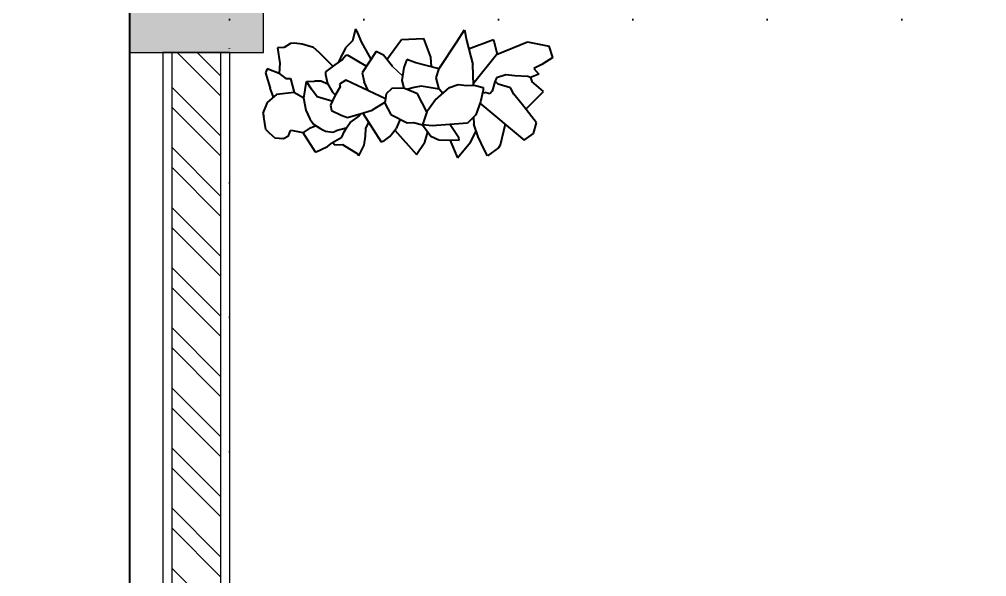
# Model space of a CAD drawing. Header units: millimetres. Extents: x -12161372 to 46643, y -9506984 to 15358.
# Drawn here: x 12284.5 to 12501.1, y 5457.8 to 5582.7 of the extents above; entities that cross this region are included whole.
import ezdxf

# ---------------------------------------------------------------- set-up
doc = ezdxf.new("R2010")
doc.units = ezdxf.units.MM
doc.linetypes.add('ACAD_ISO07W100', pattern=[3, 0, -3])
for name, color, linetype, lineweight in [('arsiran', 202, 'Continuous', 0), ('dimensi', 50, 'Continuous', 5), ('dinding', 110, 'Continuous', 9), ('kolom', 150, 'Continuous', 13), ('tumbuhan', 3, 'Continuous', 5)]:
    doc.layers.add(name, color=color, linetype=linetype, lineweight=lineweight)
doc.layers.add('lahan', color=253, linetype='Continuous', plot=False)
doc.layers.add('lantai', color=9, linetype='Continuous')
doc.layers.add('RING BALOK', color=7, linetype='Continuous')
doc.styles.get("Standard").update_dxf_attribs({"font": 'arial.ttf'})
doc.dimstyles.new('ISO-25', dxfattribs={"dimtxt": 4.5, "dimasz": 10, "dimexe": 10, "dimexo": 10, "dimtad": 1, "dimtxsty": 'Standard', "dimblk": 'ARCHTICK', "dimcen": 2.5, "dimclrt": 256, "dimadec": 0, "dimazin": 0, "dimtfac": 1, "dimtmove": 0, "dimatfit": 3, "dimfxl": 75, "dimfxlon": 1, "dimtfillclr": 256, "dimlwd": -1, "dimlwe": -1, "dimarcsym": 0})

# ---------------------------------------------------------------- blocks, each defined once
blk = doc.blocks.new('*U10')
at = {"layer": 'arsiran'}
h = blk.add_hatch(dxfattribs=at)
h.set_pattern_fill('ANSI32', color=256)
h.set_pattern_definition([(45, (-2274.681, -4513.269), (-6.735192, 6.735192), []), (45, (-2270.191, -4513.269), (-6.735192, 6.735192), [])])
h.paths.add_polyline_path([(0, 5.5), (0, -5.5), (270, -5.5), (270, 5.5)])
blk.add_lwpolyline([(0, -5.5), (270, -5.5), (270, 5.5), (0, 5.5)], close=True, dxfattribs=at)
at = {"layer": 'dinding'}
blk.add_lwpolyline([(0, -7.5), (270, -7.5), (270, 7.5), (0, 7.5)], close=True, dxfattribs=at)
blk = doc.blocks.new('_ArchTick')
at = {"color": 0, "linetype": 'ByBlock', "const_width": 0.15}
blk.add_lwpolyline([(-0.5, -0.5), (0.5, 0.5)], dxfattribs=at)
blk = doc.blocks.new('*D96')
at = {"layer": 'Defpoints', "color": 0, "ltscale": 10, "transparency": 16777216}
for p in [(12309.18, 5590.26), (12247.23, 5290.26), (12309.18, 5290.26)]:
    blk.add_point(p, dxfattribs=at)
at = {"layer": 'dimensi', "color": 0, "ltscale": 10, "transparency": 16777216}
for p, q in [((12299.18, 5590.26), (12237.23, 5590.26)), ((12247.23, 5590.26), (12247.23, 5290.26)), ((12299.18, 5290.26), (12237.23, 5290.26))]:
    blk.add_line(p, q, dxfattribs=at)
at = {"layer": 'dimensi', "color": 0, "ltscale": 10, "transparency": 16777216, "xscale": 10, "yscale": 10, "zscale": 10}
for p, rotation in [((12247.23, 5590.26), 90), ((12247.23, 5290.26), 270)]:
    blk.add_blockref('_ArchTick', p, dxfattribs=dict(at, rotation=rotation))
at = {"layer": 'dimensi', "ltscale": 10, "transparency": 16777216, "insert": (12228.22, 5440.26), "char_height": 4.5, "attachment_point": 5, "rotation": 90}
blk.add_mtext('{\\H8x;300}', dxfattribs=at)
blk = doc.blocks.new('*D117')
at = {"layer": 'Defpoints', "color": 0, "ltscale": 10, "transparency": 16777216}
for p in [(12309.18, 6290.26), (12133.4, 5290.26), (12316.68, 5290.26)]:
    blk.add_point(p, dxfattribs=at)
at = {"layer": 'dimensi', "color": 0, "ltscale": 10, "transparency": 16777216}
for p, q in [((12208.4, 6290.26), (12123.4, 6290.26)), ((12133.4, 6290.26), (12133.4, 5290.26)), ((12208.4, 5290.26), (12123.4, 5290.26))]:
    blk.add_line(p, q, dxfattribs=at)
at = {"layer": 'dimensi', "color": 0, "ltscale": 10, "transparency": 16777216, "xscale": 10, "yscale": 10, "zscale": 10}
for p, rotation in [((12133.4, 6290.26), 90), ((12133.4, 5290.26), 270)]:
    blk.add_blockref('_ArchTick', p, dxfattribs=dict(at, rotation=rotation))
at = {"layer": 'dimensi', "ltscale": 10, "transparency": 16777216, "insert": (12114.39, 5790.26), "char_height": 4.5, "attachment_point": 5, "rotation": 90}
blk.add_mtext('{\\H8x;1000}', dxfattribs=at)

msp = doc.modelspace()

# ---------------------------------------------------------------- hatches: boundary and pattern name
at = {"layer": 'kolom'}
h = msp.add_hatch(color=256, dxfattribs=at)
h.dxf.hatch_style = 1
h.paths.add_polyline_path([(12339.183, 5575.262), (12339.183, 5605.262), (12309.183, 5605.262), (12309.183, 5575.262)])

# ---------------------------------------------------------------- linework, layer by layer
msp.add_lwpolyline([(12309.183, 5575.262), (12339.183, 5575.262), (12339.183, 5605.262), (12309.183, 5605.262)], close=True, dxfattribs=at)
at = {"layer": 'lahan', "linetype": 'ACAD_ISO07W100', "ltscale": 10}
msp.add_lwpolyline([(12331.589, 5582.631), (12901.683, 5582.631), (12901.683, 5305.254), (12331.589, 5305.254)], close=True, dxfattribs=at)
at = {"layer": 'lantai'}
msp.add_lwpolyline([(12309.183, 5290.262), (13509.183, 5290.262), (13509.183, 6290.262), (12309.183, 6290.262)], close=True, dxfattribs=at)
at = {"layer": 'RING BALOK', "linetype": 'Continuous'}
for p, q in [((12359.776, 5580.49), (12359.138, 5577.855)), ((12360.341, 5579.642), (12359.776, 5580.49)), ((12361.12, 5577.644), (12360.341, 5579.642)), ((12382.495, 5577.627), (12384.209, 5580.305)), ((12384.209, 5580.305), (12384.639, 5578.003)), ((12345.218, 5577.299), (12343.81, 5576.373)), ((12346.042, 5577.332), (12345.218, 5577.299)), ((12347.845, 5577.114), (12346.042, 5577.332)), ((12350.383, 5576.346), (12347.845, 5577.114)), ((12359.138, 5577.855), (12357.567, 5576.342)), ((12363.335, 5573.783), (12361.12, 5577.644)), ((12366.838, 5573.695), (12370.079, 5578.183)), ((12370.079, 5578.183), (12375.036, 5578.433)), ((12375.036, 5578.433), (12376.585, 5574.182)), ((12378.546, 5571.671), (12382.495, 5577.627)), ((12384.639, 5578.003), (12386.063, 5572.551)), ((12385.139, 5576.088), (12390.682, 5578.183)), ((12390.682, 5578.183), (12391.487, 5574.836)), ((12391.383, 5574.792), (12398.3, 5577.678)), ((12398.3, 5577.678), (12403.179, 5576.713)), ((12403.976, 5574.135), (12403.179, 5576.713)), ((12343.81, 5576.373), (12342.374, 5576.316)), ((12342.374, 5576.316), (12342.839, 5572.855)), ((12351.674, 5575.237), (12350.383, 5576.346)), ((12354.738, 5572.163), (12351.674, 5575.237)), ((12356.102, 5573.129), (12356.894, 5574.866)), ((12357.567, 5576.342), (12356.894, 5574.866)), ((12357.621, 5574.605), (12356.93, 5573.707)), ((12358.159, 5574.626), (12357.621, 5574.605)), ((12362.185, 5572.177), (12358.159, 5574.626)), ((12364.42, 5575.456), (12361.332, 5570.694)), ((12366.061, 5574.652), (12364.42, 5575.456)), ((12368.114, 5572.124), (12366.061, 5574.652)), ((12386.189, 5568.412), (12391.383, 5574.792)), ((12342.839, 5572.855), (12342.731, 5570.531)), ((12355.171, 5572.477), (12353.062, 5570.944)), ((12356.93, 5573.707), (12355.171, 5572.477)), ((12371.299, 5573.701), (12370.635, 5571.935)), ((12373.299, 5572.911), (12371.299, 5573.701)), ((12378.515, 5571.572), (12373.299, 5572.911)), ((12376.585, 5574.182), (12376.712, 5572.035)), ((12386.205, 5567.917), (12386.063, 5572.551)), ((12401.509, 5572.587), (12399.741, 5571.647)), ((12403.976, 5574.135), (12401.509, 5572.587)), ((12340.004, 5571.582), (12339.672, 5570.699)), ((12339.672, 5570.699), (12340.675, 5567.26)), ((12342.731, 5570.531), (12340.004, 5571.582)), ((12342.731, 5570.531), (12344.201, 5569.43)), ((12353.062, 5570.944), (12353.08, 5570.364)), ((12353.08, 5570.364), (12353.501, 5568.352)), ((12361.332, 5570.694), (12361.753, 5568.681)), ((12370.635, 5571.935), (12370.185, 5569.017)), ((12377.89, 5569.615), (12378.546, 5571.671)), ((12393.498, 5570.238), (12391.363, 5569.573)), ((12395.48, 5570.027), (12393.498, 5570.238)), ((12398.359, 5569.852), (12395.48, 5570.027)), ((12400.828, 5570.416), (12398.972, 5569.659)), ((12399.741, 5571.647), (12400.828, 5570.416)), ((12344.201, 5569.43), (12345.278, 5569.473)), ((12345.278, 5569.473), (12346.093, 5566.316)), ((12348.213, 5565.06), (12348.819, 5568.745)), ((12348.819, 5568.745), (12350.613, 5568.816)), ((12349.948, 5567.05), (12348.819, 5568.745)), ((12352.048, 5568.873), (12350.613, 5568.816)), ((12353.588, 5568.199), (12352.048, 5568.873)), ((12353.501, 5568.352), (12354.639, 5566.367)), ((12357.609, 5569.095), (12356.201, 5568.169)), ((12356.201, 5568.169), (12356.398, 5567.597)), ((12366.525, 5564.876), (12357.609, 5569.095)), ((12362.64, 5566.715), (12361.753, 5568.681)), ((12370.185, 5569.017), (12370.588, 5567.584)), ((12378.508, 5567.03), (12377.89, 5569.615)), ((12380.831, 5567.413), (12382.787, 5568.071)), ((12382.787, 5568.071), (12384.769, 5567.86)), ((12384.769, 5567.86), (12386.384, 5567.924)), ((12386.384, 5567.924), (12388.375, 5567.424)), ((12391.031, 5568.69), (12390.375, 5566.634)), ((12391.363, 5569.573), (12391.031, 5568.69)), ((12391.082, 5568.826), (12391.766, 5568.139)), ((12394.483, 5567.378), (12391.766, 5568.139)), ((12398.972, 5569.659), (12398.359, 5569.852)), ((12398.972, 5569.659), (12399.292, 5568.729)), ((12401.874, 5566.513), (12399.292, 5568.729)), ((12342.155, 5565.869), (12340.055, 5564.046)), ((12341.482, 5565.285), (12340.675, 5567.26)), ((12346.093, 5566.316), (12342.155, 5565.869)), ((12348.213, 5565.06), (12345.975, 5566.302)), ((12351.257, 5565.363), (12349.948, 5567.05)), ((12355.306, 5565.698), (12354.639, 5566.367)), ((12356.398, 5567.597), (12355.204, 5565.52)), ((12366.685, 5565.978), (12366.389, 5563.937)), ((12367.906, 5567.187), (12366.685, 5565.978)), ((12370.597, 5567.294), (12367.906, 5567.187)), ((12370.588, 5567.584), (12370.776, 5567.301)), ((12373.691, 5565.968), (12370.597, 5567.294)), ((12372.929, 5567.387), (12371.503, 5567.04)), ((12374.535, 5567.741), (12372.929, 5567.387)), ((12375.788, 5561.993), (12373.691, 5565.968)), ((12378.508, 5567.03), (12374.535, 5567.741)), ((12377.682, 5564.678), (12380.831, 5567.413)), ((12379.327, 5566.106), (12378.508, 5567.03)), ((12388.393, 5566.845), (12387.755, 5564.21)), ((12388.251, 5566.259), (12388.769, 5566.28)), ((12388.375, 5567.424), (12388.393, 5566.845)), ((12389.854, 5566.033), (12388.769, 5566.28)), ((12390.375, 5566.634), (12389.854, 5566.033)), ((12395.245, 5565.958), (12394.483, 5567.378)), ((12397.487, 5563.148), (12395.245, 5565.958)), ((12397.936, 5562.563), (12401.874, 5566.513)), ((12340.055, 5564.046), (12339.049, 5561.686)), ((12348.196, 5565.069), (12348.655, 5562.359)), ((12354.522, 5564.333), (12351.257, 5565.363)), ((12355.204, 5565.52), (12354.189, 5563.45)), ((12354.189, 5563.45), (12354.404, 5562.299)), ((12366.422, 5564.169), (12363.562, 5562.374)), ((12366.389, 5563.937), (12367.724, 5561.381)), ((12377.682, 5564.678), (12375.788, 5561.993)), ((12387.755, 5564.21), (12386.767, 5561.271)), ((12387.673, 5563.871), (12397.537, 5555.612)), ((12339.049, 5561.686), (12339.255, 5560.824)), ((12348.655, 5562.359), (12349.614, 5560.368)), ((12354.404, 5562.299), (12356.592, 5561.226)), ((12358.045, 5560.705), (12361.607, 5561.717)), ((12360.716, 5561.464), (12360.727, 5561.102)), ((12361.462, 5561.668), (12365.578, 5555.206)), ((12361.607, 5561.717), (12363.562, 5562.374)), ((12367.724, 5561.381), (12371.374, 5559.497)), ((12375.788, 5561.993), (12374.8, 5559.054)), ((12400.293, 5559.491), (12397.487, 5563.148)), ((12339.718, 5558.005), (12339.255, 5560.824)), ((12349.614, 5560.368), (12350.367, 5559.238)), ((12350.367, 5559.238), (12352.017, 5558.144)), ((12356.592, 5561.226), (12358.045, 5560.705)), ((12357.757, 5558.373), (12358.619, 5559.568)), ((12358.619, 5559.568), (12360.727, 5561.102)), ((12362.74, 5559.661), (12362.072, 5558.256)), ((12369.834, 5560.292), (12368.898, 5558.238)), ((12371.374, 5559.497), (12372.809, 5559.554)), ((12372.809, 5559.554), (12374.8, 5559.054)), ((12384.847, 5559.455), (12376.962, 5558.85)), ((12380.992, 5559.159), (12382.971, 5556.19)), ((12386.767, 5561.271), (12384.847, 5559.455)), ((12386.243, 5560.776), (12386.291, 5559.222)), ((12387.276, 5556.362), (12386.291, 5559.222)), ((12393.296, 5559.212), (12392.182, 5554.528)), ((12399.646, 5557.146), (12400.293, 5559.491)), ((12339.718, 5558.005), (12340.443, 5557.277)), ((12340.443, 5557.277), (12341.735, 5556.169)), ((12344.775, 5556.58), (12345.278, 5557.76)), ((12345.827, 5557.738), (12345.278, 5557.76)), ((12348.093, 5557.292), (12345.827, 5557.738)), ((12348.093, 5557.292), (12349.502, 5558.219)), ((12350.87, 5552.926), (12348.093, 5557.292)), ((12350.996, 5558.821), (12349.502, 5558.219)), ((12352.017, 5558.144), (12353.111, 5557.608)), ((12353.111, 5557.608), (12354.734, 5557.383)), ((12354.734, 5557.383), (12355.443, 5557.701)), ((12357.729, 5558.324), (12355.443, 5557.701)), ((12356.743, 5556.303), (12357.246, 5557.483)), ((12357.246, 5557.483), (12357.757, 5558.373)), ((12362.072, 5558.256), (12361.945, 5556.511)), ((12367.516, 5556.443), (12368.898, 5558.238)), ((12368.602, 5557.855), (12373.487, 5552.426)), ((12374.8, 5559.054), (12376.109, 5557.366)), ((12376.962, 5558.85), (12374.8, 5559.054)), ((12375.346, 5555.177), (12376.019, 5557.482)), ((12376.109, 5557.366), (12376.674, 5556.519)), ((12385.57, 5555.177), (12386.842, 5557.622)), ((12397.537, 5555.612), (12399.646, 5557.146)), ((12341.735, 5556.169), (12343.717, 5555.958)), ((12343.717, 5555.958), (12344.775, 5556.58)), ((12353.504, 5554.177), (12354.549, 5555.014)), ((12354.625, 5555.059), (12356.743, 5556.303)), ((12355.181, 5554.501), (12354.625, 5555.059)), ((12361.945, 5556.511), (12361.649, 5554.47)), ((12365.578, 5555.206), (12366.286, 5555.524)), ((12366.286, 5555.524), (12367.516, 5556.443)), ((12373.487, 5552.426), (12375.346, 5555.177)), ((12376.674, 5556.519), (12378.494, 5555.722)), ((12378.494, 5555.722), (12382.988, 5555.611)), ((12380.918, 5555.662), (12382.627, 5551.676)), ((12382.627, 5551.676), (12385.57, 5555.177)), ((12382.988, 5555.611), (12382.971, 5556.19)), ((12388.62, 5553.516), (12387.276, 5556.362)), ((12350.87, 5552.926), (12353.504, 5554.177)), ((12356.975, 5554.573), (12355.181, 5554.501)), ((12360.455, 5552.392), (12356.975, 5554.573)), ((12361.649, 5554.47), (12360.464, 5552.103)), ((12389.382, 5552.097), (12388.62, 5553.516)), ((12391.841, 5553.935), (12389.382, 5552.097)), ((12392.182, 5554.528), (12391.841, 5553.935)), ((12360.464, 5552.103), (12360.455, 5552.392))]:
    msp.add_line(p, q, dxfattribs=at)
at = {"layer": 'tumbuhan', "linetype": 'Continuous'}
msp.add_line((12370.336, 5569.997), (12368.114, 5572.124), dxfattribs=at)

# ---------------------------------------------------------------- block references
at = {"layer": 'dinding', "rotation": 270}
msp.add_blockref('*U10', (12324.183, 5575.262), dxfattribs=at)

# ---------------------------------------------------------------- dimensions: what is measured, and where the dimension line sits
at = {"layer": 'dimensi', "ltscale": 10}
for base, p1, p2, picture, middle in [((12133.4, 5290.262), (12309.183, 6290.262), (12316.683, 5290.262), '*D117', (12114.394, 5790.262)), ((12247.234, 5290.262), (12309.183, 5590.262), (12309.183, 5290.262), '*D96', (12228.216, 5440.262))]:
    dim = msp.add_linear_dim(base=base, p1=p1, p2=p2, angle=90, text='{\\H8x;<>}', dimstyle='ISO-25', dxfattribs=at)
    dim.commit()
    dim.dimension.update_dxf_attribs({"geometry": picture, "text_midpoint": middle})

doc.saveas('drawing.dxf')
